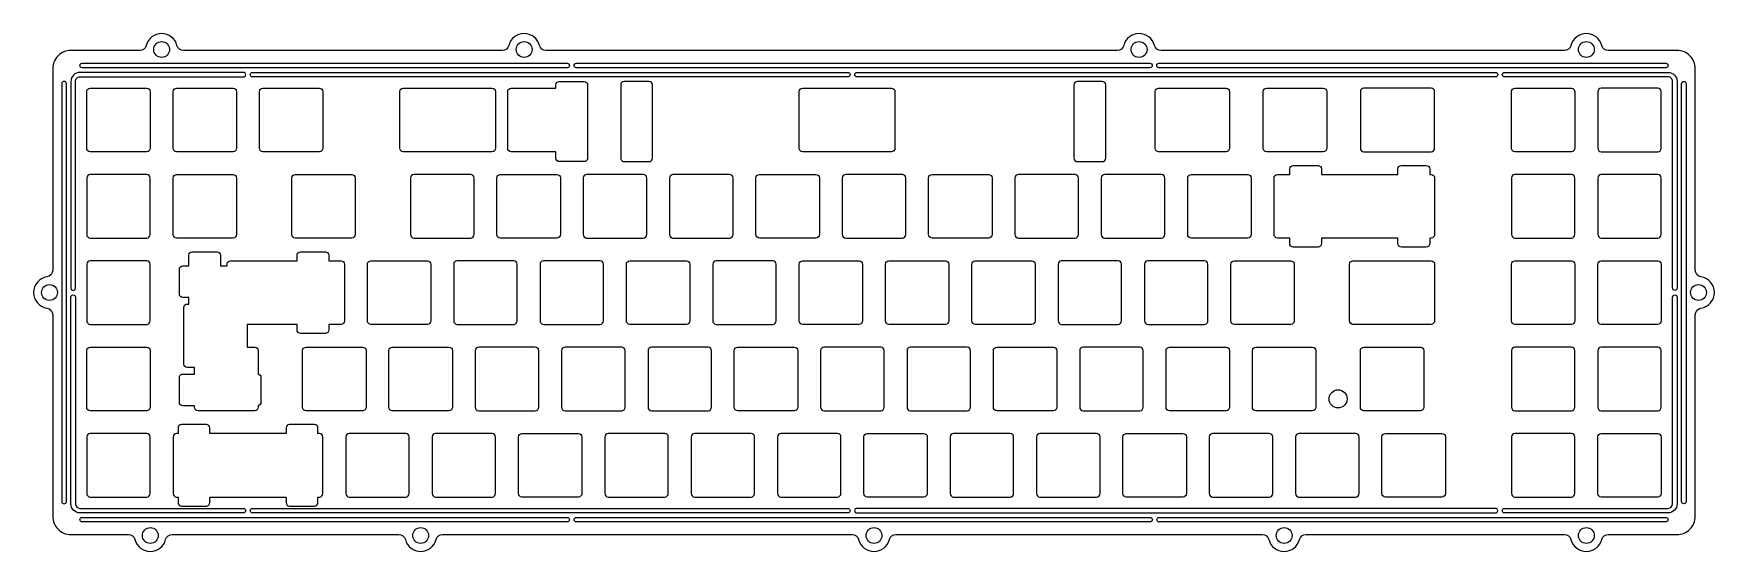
# Model space of a CAD drawing. Header units: millimetres. Extents: x -362 to 9, y -9 to 105.
import ezdxf

# ---------------------------------------------------------------- set-up
doc = ezdxf.new("R2010")
doc.units = ezdxf.units.MM
doc.layers.get('0').update_dxf_attribs({"linetype": 'CONTINUOUS'})

msp = doc.modelspace()

# ---------------------------------------------------------------- linework, layer by layer
for points in [[(-89.11, -6.87, 0.768793), (-82.34, -6.87, -0.339969), (-80.89, -5.76), (-23.89, -5.76, -0.339969), (-22.44, -6.87, 0.768793), (-15.66, -6.87, -0.339969), (-14.21, -5.76), (0.97, -5.76, 0.414214), (4.97, -1.76), (4.97, 42.71, -0.369023), (6.24, 44.19, 0.854397), (6.24, 51.1, -0.369023), (4.97, 52.59), (4.97, 97.05, 0.414214), (0.97, 101.05), (-10.05, 101.05), (-14.21, 101.05, -0.339969), (-15.66, 102.17, 0.768795), (-22.44, 102.17, -0.339969), (-23.89, 101.05), (-112.89, 101.05, -0.339969), (-114.34, 102.17, 0.768794), (-121.11, 102.17, -0.339969), (-122.56, 101.05), (-248.56, 101.05, -0.339969), (-250.01, 102.17, 0.768794), (-256.79, 102.17, -0.339969), (-258.24, 101.05), (-328.54, 101.05, -0.339969), (-329.99, 102.17, 0.768794), (-336.76, 102.17, -0.339969), (-338.21, 101.05), (-342.38, 101.05), (-353.4, 101.05, 0.414214), (-357.4, 97.05), (-357.4, 52.59, -0.369023), (-358.67, 51.1, 0.854397), (-358.67, 44.19, -0.369023), (-357.4, 42.71), (-357.4, -1.76, 0.414214), (-353.4, -5.76), (-340.71, -5.76, -0.339969), (-339.26, -6.87, 0.768793), (-332.49, -6.87, -0.339969), (-331.04, -5.76), (-281.06, -5.76, -0.339969), (-279.61, -6.87, 0.768793), (-272.84, -6.87, -0.339969), (-271.39, -5.76), (-181.05, -5.76, -0.339969), (-179.6, -6.87, 0.768793), (-172.82, -6.87, -0.339969), (-171.37, -5.76), (-90.56, -5.76, -0.339969)], [(-243.89, 97.22), (-350.9, 97.22, -1), (-350.9, 98.22), (-243.89, 98.22, -1)], [(-241.89, 98.22), (-115.34, 98.22, -1), (-115.34, 97.22), (-241.89, 97.22, -1)], [(-1.53, 97.22), (-113.34, 97.22, -1), (-113.34, 98.22), (-1.53, 98.22, -1)], [(-354.4, 93.72, 1), (-355.4, 93.72), (-355.4, 1.52, 1), (-354.4, 1.52)], [(-353.4, 48.62, 1), (-352.4, 48.62), (-352.4, 94.22, -0.414215), (-351.4, 95.23), (-315.33, 95.23, 1), (-315.33, 96.22), (-351.4, 96.22, 0.414215), (-353.4, 94.22)], [(-336.65, 78.72), (-349.15, 78.72, -0.414214), (-349.9, 79.47), (-349.9, 91.97, -0.414214), (-349.15, 92.72), (-336.65, 92.72, -0.414214), (-335.9, 91.97), (-335.9, 79.47, -0.414214)], [(-330.1, 92.72), (-317.6, 92.72, -0.414214), (-316.85, 91.97), (-316.85, 79.47, -0.414214), (-317.6, 78.72), (-330.1, 78.72, -0.414214), (-330.85, 79.47), (-330.85, 91.97, -0.414214)], [(-181.98, 95.23), (-313.33, 95.23, -1), (-313.33, 96.22), (-305.8, 96.22), (-303.8, 96.22), (-296.28, 96.22), (-294.28, 96.22), (-181.98, 96.22, -1)], [(-297.8, 91.97), (-297.8, 79.47, -0.414214), (-298.55, 78.72), (-311.05, 78.72, -0.414214), (-311.8, 79.47), (-311.8, 91.97, -0.414214), (-311.05, 92.72), (-298.55, 92.72, -0.414214)], [(-260.45, 78.72), (-280.09, 78.72, -0.414214), (-280.84, 79.47), (-280.84, 91.97, -0.414214), (-280.09, 92.72), (-260.45, 92.72, -0.414214), (-259.7, 91.97), (-259.7, 79.47, -0.414214)], [(-246.39, 77.27), (-246.39, 78.72), (-256.28, 78.72, -0.414214), (-257.03, 79.47), (-257.03, 91.97, -0.414214), (-256.28, 92.72), (-246.39, 92.72), (-246.39, 93.47, -0.414214), (-245.64, 94.22), (-240.14, 94.22, -0.414214), (-239.39, 93.47), (-239.39, 77.27, -0.414214), (-240.14, 76.53), (-245.64, 76.53, -0.414214)], [(-231.34, 94.22, 0.414214), (-232.09, 93.47), (-232.09, 77.27, 0.414214), (-231.34, 76.53), (-225.84, 76.53, 0.414214), (-225.09, 77.27), (-225.09, 93.47, 0.414214), (-225.84, 94.22)], [(-192.74, 79.47), (-192.74, 91.97, -0.414214), (-191.99, 92.72), (-172.34, 92.72, -0.414214), (-171.59, 91.97), (-171.59, 79.47, -0.414214), (-172.34, 78.72), (-191.99, 78.72, -0.414214)], [(-58.15, 96.22), (-56.15, 96.22), (-39.1, 96.22, -1), (-39.1, 95.23), (-179.98, 95.23, -1), (-179.98, 96.22)], [(-125.84, 76.53, 0.414214), (-125.09, 77.27), (-125.09, 93.47, 0.414214), (-125.84, 94.22), (-131.34, 94.22, 0.414214), (-132.09, 93.47), (-132.09, 77.27, 0.414214), (-131.34, 76.53)], [(-98.53, 78.72), (-113.41, 78.72, -0.414214), (-114.16, 79.47), (-114.16, 91.97, -0.414214), (-113.41, 92.72), (-98.53, 92.72, -0.414214), (-97.78, 91.97), (-97.78, 79.47, -0.414214)], [(-90.34, 79.47), (-90.34, 91.97, -0.414214), (-89.59, 92.72), (-77.09, 92.72, -0.414214), (-76.34, 91.97), (-76.34, 79.47, -0.414214), (-77.09, 78.72), (-89.59, 78.72, -0.414214)], [(-53.28, 78.72, 0.414214), (-52.53, 79.47), (-52.53, 91.97, 0.414214), (-53.28, 92.72), (-68.16, 92.72, 0.414214), (-68.91, 91.97), (-68.91, 79.47, 0.414214), (-68.16, 78.72)], [(-0.03, 48.62), (-0.03, 94.22, 0.414215), (-1.03, 95.23), (-37.1, 95.23, -1), (-37.1, 96.22), (-1.03, 96.22, -0.414214), (0.97, 94.22), (0.97, 48.62, -1)], [(-22.32, 78.72), (-34.83, 78.72, -0.414214), (-35.58, 79.47), (-35.58, 91.97, -0.414214), (-34.83, 92.72), (-22.32, 92.72, -0.414214), (-21.58, 91.97), (-21.58, 79.47, -0.414214)], [(-15.78, 92.72, 0.414214), (-16.53, 91.97), (-16.53, 79.47, 0.414214), (-15.78, 78.72), (-3.28, 78.72, 0.414214), (-2.53, 79.47), (-2.53, 91.97, 0.414214), (-3.28, 92.72)], [(1.97, 1.52), (1.97, 93.72, -1), (2.97, 93.72), (2.97, 1.52, -1)], [(-84.49, 58.43), (-84.49, 59.67), (-87.21, 59.67, -0.414214), (-87.96, 60.43), (-87.96, 72.93, -0.414214), (-87.21, 73.67), (-84.49, 73.67), (-84.49, 74.92, -0.414214), (-83.74, 75.67), (-78.24, 75.67, -0.414214), (-77.49, 74.92), (-77.49, 73.67), (-60.62, 73.67), (-60.62, 74.92, -0.414214), (-59.87, 75.67), (-54.37, 75.67, -0.414214), (-53.62, 74.92), (-53.62, 73.67), (-53.28, 73.67, -0.414214), (-52.53, 72.93), (-52.53, 60.43, -0.414214), (-53.28, 59.67), (-53.62, 59.67), (-53.62, 58.43, -0.414214), (-54.37, 57.67), (-59.87, 57.67, -0.414214), (-60.62, 58.43), (-60.62, 59.67), (-77.49, 59.67), (-77.49, 58.43, -0.414214), (-78.24, 57.67), (-83.74, 57.67, -0.414214)], [(-335.9, 72.93, 0.414214), (-336.65, 73.67), (-349.15, 73.67, 0.414214), (-349.9, 72.93), (-349.9, 60.43, 0.414214), (-349.15, 59.67), (-336.65, 59.67, 0.414214), (-335.9, 60.43)], [(-330.85, 60.43), (-330.85, 72.93, -0.414214), (-330.1, 73.67), (-317.6, 73.67, -0.414214), (-316.85, 72.93), (-316.85, 60.43, -0.414214), (-317.6, 59.67), (-330.1, 59.67, -0.414214)], [(-304.66, 60.43), (-304.66, 72.93, -0.414214), (-303.91, 73.67), (-291.41, 73.67, -0.414214), (-290.66, 72.93), (-290.66, 60.43, -0.414214), (-291.41, 59.67), (-303.91, 59.67, -0.414214)], [(-277.71, 73.67, 0.414214), (-278.46, 72.93), (-278.46, 60.43, 0.414214), (-277.71, 59.67), (-265.21, 59.67, 0.414214), (-264.46, 60.43), (-264.46, 72.93, 0.414214), (-265.21, 73.67)], [(-246.16, 59.67), (-258.66, 59.67, -0.414214), (-259.41, 60.43), (-259.41, 72.93, -0.414214), (-258.66, 73.67), (-246.16, 73.67, -0.414214), (-245.41, 72.93), (-245.41, 60.43, -0.414214)], [(-239.61, 73.67, 0.414214), (-240.36, 72.93), (-240.36, 60.43, 0.414214), (-239.61, 59.67), (-227.11, 59.67, 0.414214), (-226.36, 60.43), (-226.36, 72.93, 0.414214), (-227.11, 73.67)], [(-221.31, 60.43, 0.414214), (-220.56, 59.67), (-208.06, 59.67, 0.414214), (-207.31, 60.43), (-207.31, 72.93, 0.414214), (-208.06, 73.67), (-220.56, 73.67, 0.414214), (-221.31, 72.93)], [(-201.51, 73.67), (-189.01, 73.67, -0.414214), (-188.26, 72.93), (-188.26, 60.43, -0.414214), (-189.01, 59.67), (-201.51, 59.67, -0.414214), (-202.26, 60.43), (-202.26, 72.93, -0.414214)], [(-182.46, 73.67, 0.414214), (-183.21, 72.93), (-183.21, 60.43, 0.414214), (-182.46, 59.67), (-169.96, 59.67, 0.414214), (-169.21, 60.43), (-169.21, 72.93, 0.414214), (-169.96, 73.67)], [(-164.16, 60.43), (-164.16, 72.93, -0.414214), (-163.41, 73.67), (-150.91, 73.67, -0.414214), (-150.16, 72.93), (-150.16, 60.43, -0.414214), (-150.91, 59.67), (-163.41, 59.67, -0.414214)], [(-144.36, 73.67, 0.414214), (-145.11, 72.93), (-145.11, 60.43, 0.414214), (-144.36, 59.67), (-131.86, 59.67, 0.414214), (-131.11, 60.43), (-131.11, 72.93, 0.414214), (-131.86, 73.67)], [(-112.06, 72.93, 0.414214), (-112.81, 73.67), (-125.31, 73.67, 0.414214), (-126.06, 72.93), (-126.06, 60.43, 0.414214), (-125.31, 59.67), (-112.81, 59.67, 0.414214), (-112.06, 60.43)], [(-107.01, 60.43), (-107.01, 72.93, -0.414214), (-106.26, 73.67), (-93.76, 73.67, -0.414214), (-93.01, 72.93), (-93.01, 60.43, -0.414214), (-93.76, 59.67), (-106.26, 59.67, -0.414214)], [(-35.58, 60.43, 0.414214), (-34.83, 59.67), (-22.32, 59.67, 0.414214), (-21.58, 60.43), (-21.58, 72.93, 0.414214), (-22.32, 73.67), (-34.83, 73.67, 0.414214), (-35.58, 72.93)], [(-15.78, 73.67, 0.414214), (-16.53, 72.93), (-16.53, 60.43, 0.414214), (-15.78, 59.67), (-3.28, 59.67, 0.414214), (-2.53, 60.43), (-2.53, 72.93, 0.414214), (-3.28, 73.67)], [(-293.79, 40.62), (-296.51, 40.62), (-296.51, 39.38, -0.414214), (-297.26, 38.63), (-302.76, 38.63, -0.414214), (-303.51, 39.38), (-303.51, 40.62), (-314.47, 40.62), (-314.47, 35.57), (-312.84, 35.57, -0.414214), (-312.09, 34.83), (-312.09, 29.65, -0.363582), (-311.47, 28.91), (-311.47, 23.41, -0.363582), (-312.09, 22.67), (-312.09, 22.32, -0.414214), (-312.84, 21.57), (-325.34, 21.57, -0.414214), (-326.09, 22.32), (-326.09, 22.66), (-328.72, 22.66, -0.414214), (-329.47, 23.41), (-329.47, 28.91, -0.414214), (-328.72, 29.66), (-326.09, 29.66), (-326.09, 31.1), (-327.72, 31.1, -0.414214), (-328.47, 31.85), (-328.47, 44.35, -0.414214), (-327.72, 45.1), (-327.38, 45.1), (-327.38, 46.54), (-328.72, 46.54, -0.414214), (-329.47, 47.29), (-329.47, 52.79, -0.414214), (-328.72, 53.54), (-327.38, 53.54), (-327.38, 55.88, -0.414214), (-326.63, 56.62), (-321.13, 56.62, -0.414214), (-320.38, 55.88), (-320.38, 53.54), (-318.94, 53.54), (-318.94, 53.88, -0.414214), (-318.19, 54.62), (-303.51, 54.62), (-303.51, 55.88, -0.414214), (-302.76, 56.62), (-297.26, 56.62, -0.414214), (-296.51, 55.88), (-296.51, 54.62), (-293.79, 54.62, -0.414214), (-293.04, 53.88), (-293.04, 41.38, -0.414214)], [(-349.15, 54.62, 0.414214), (-349.9, 53.88), (-349.9, 41.38, 0.414214), (-349.15, 40.62), (-336.65, 40.62, 0.414214), (-335.9, 41.38), (-335.9, 53.88, 0.414214), (-336.65, 54.62)], [(-287.24, 54.62), (-274.74, 54.62, -0.414214), (-273.99, 53.88), (-273.99, 41.38, -0.414214), (-274.74, 40.62), (-287.24, 40.62, -0.414214), (-287.99, 41.38), (-287.99, 53.88, -0.414214)], [(-268.94, 41.38, 0.414214), (-268.19, 40.62), (-255.69, 40.62, 0.414214), (-254.94, 41.38), (-254.94, 53.88, 0.414214), (-255.69, 54.62), (-268.19, 54.62, 0.414214), (-268.94, 53.88)], [(-236.64, 40.62, 0.414214), (-235.89, 41.38), (-235.89, 53.88, 0.414214), (-236.64, 54.62), (-249.14, 54.62, 0.414214), (-249.89, 53.88), (-249.89, 41.38, 0.414214), (-249.14, 40.62)], [(-217.59, 40.62), (-230.09, 40.62, -0.414214), (-230.84, 41.38), (-230.84, 53.88, -0.414214), (-230.09, 54.62), (-217.59, 54.62, -0.414214), (-216.84, 53.88), (-216.84, 41.38, -0.414214)], [(-197.79, 53.88, 0.414214), (-198.54, 54.62), (-211.04, 54.62, 0.414214), (-211.79, 53.88), (-211.79, 41.38, 0.414214), (-211.04, 40.62), (-198.54, 40.62, 0.414214), (-197.79, 41.38)], [(-192.74, 41.38), (-192.74, 53.88, -0.414214), (-191.99, 54.62), (-179.49, 54.62, -0.414214), (-178.74, 53.88), (-178.74, 41.38, -0.414214), (-179.49, 40.62), (-191.99, 40.62, -0.414214)], [(-160.44, 40.62), (-172.94, 40.62, -0.414214), (-173.69, 41.38), (-173.69, 53.88, -0.414214), (-172.94, 54.62), (-160.44, 54.62, -0.414214), (-159.69, 53.88), (-159.69, 41.38, -0.414214)], [(-154.64, 41.38), (-154.64, 53.88, -0.414214), (-153.89, 54.62), (-141.39, 54.62, -0.414214), (-140.64, 53.88), (-140.64, 41.38, -0.414214), (-141.39, 40.62), (-153.89, 40.62, -0.414214)], [(-135.59, 41.38, 0.414214), (-134.84, 40.62), (-122.34, 40.62, 0.414214), (-121.59, 41.38), (-121.59, 53.88, 0.414214), (-122.34, 54.62), (-134.84, 54.62, 0.414214), (-135.59, 53.88)], [(-115.79, 54.62, 0.414214), (-116.54, 53.88), (-116.54, 41.38, 0.414214), (-115.79, 40.62), (-103.29, 40.62, 0.414214), (-102.54, 41.38), (-102.54, 53.88, 0.414214), (-103.29, 54.62)], [(-83.49, 53.88), (-83.49, 41.38, -0.414214), (-84.24, 40.62), (-96.74, 40.62, -0.414214), (-97.49, 41.38), (-97.49, 53.88, -0.414214), (-96.74, 54.62), (-84.24, 54.62, -0.414214)], [(-71.29, 41.38), (-71.29, 53.88, -0.414214), (-70.54, 54.62), (-53.28, 54.62, -0.414214), (-52.53, 53.88), (-52.53, 41.38, -0.414214), (-53.28, 40.62), (-70.54, 40.62, -0.414214)], [(-22.32, 40.62), (-34.83, 40.62, -0.414214), (-35.58, 41.38), (-35.58, 53.88, -0.414214), (-34.83, 54.62), (-22.32, 54.62, -0.414214), (-21.58, 53.88), (-21.58, 41.38, -0.414214)], [(-16.53, 41.38), (-16.53, 53.88, -0.414214), (-15.78, 54.62), (-3.28, 54.62, -0.414214), (-2.53, 53.88), (-2.53, 41.38, -0.414214), (-3.28, 40.62), (-15.78, 40.62, -0.414214)], [(-352.4, 46.62), (-352.4, 1.02, 0.414213), (-351.4, 0.02), (-315.33, 0.02, -1), (-315.33, -0.98), (-351.4, -0.98, -0.414213), (-353.4, 1.02), (-353.4, 46.62, -1)], [(-37.1, 0.02), (-1.03, 0.02, 0.414212), (-0.03, 1.02), (-0.03, 46.62, -1), (0.97, 46.62), (0.97, 1.02, -0.414213), (-1.03, -0.98), (-37.1, -0.98, -1)], [(-349.15, 35.57), (-336.65, 35.57, -0.414214), (-335.9, 34.83), (-335.9, 22.32, -0.414214), (-336.65, 21.57), (-349.15, 21.57, -0.414214), (-349.9, 22.32), (-349.9, 34.83, -0.414214)], [(-302.27, 22.32), (-302.27, 34.83, -0.414214), (-301.52, 35.57), (-289.02, 35.57, -0.414214), (-288.27, 34.83), (-288.27, 22.32, -0.414214), (-289.02, 21.57), (-301.52, 21.57, -0.414214)], [(-283.23, 22.32), (-283.23, 34.83, -0.414214), (-282.48, 35.57), (-269.98, 35.57, -0.414214), (-269.23, 34.83), (-269.23, 22.32, -0.414214), (-269.98, 21.57), (-282.48, 21.57, -0.414214)], [(-263.43, 35.57, 0.414214), (-264.18, 34.83), (-264.18, 22.32, 0.414214), (-263.43, 21.57), (-250.93, 21.57, 0.414214), (-250.18, 22.32), (-250.18, 34.83, 0.414214), (-250.93, 35.57)], [(-231.12, 34.83, 0.414214), (-231.88, 35.57), (-244.38, 35.57, 0.414214), (-245.13, 34.83), (-245.13, 22.32, 0.414214), (-244.38, 21.57), (-231.88, 21.57, 0.414214), (-231.12, 22.32)], [(-225.32, 35.57, 0.414214), (-226.07, 34.83), (-226.07, 22.32, 0.414214), (-225.32, 21.57), (-212.82, 21.57, 0.414214), (-212.07, 22.32), (-212.07, 34.83, 0.414214), (-212.82, 35.57)], [(-207.03, 22.32), (-207.03, 34.83, -0.414214), (-206.28, 35.57), (-193.78, 35.57, -0.414214), (-193.03, 34.83), (-193.03, 22.32, -0.414214), (-193.78, 21.57), (-206.28, 21.57, -0.414214)], [(-187.22, 35.57, 0.414214), (-187.98, 34.83), (-187.98, 22.32, 0.414214), (-187.22, 21.57), (-174.72, 21.57, 0.414214), (-173.98, 22.32), (-173.98, 34.83, 0.414214), (-174.72, 35.57)], [(-154.93, 34.83, 0.414214), (-155.68, 35.57), (-168.18, 35.57, 0.414214), (-168.93, 34.83), (-168.93, 22.32, 0.414214), (-168.18, 21.57), (-155.68, 21.57, 0.414214), (-154.93, 22.32)], [(-149.12, 35.57), (-136.62, 35.57, -0.414214), (-135.88, 34.83), (-135.88, 22.32, -0.414214), (-136.62, 21.57), (-149.12, 21.57, -0.414214), (-149.88, 22.32), (-149.88, 34.83, -0.414214)], [(-116.83, 34.83, 0.414214), (-117.58, 35.57), (-130.07, 35.57, 0.414214), (-130.83, 34.83), (-130.83, 22.32, 0.414214), (-130.07, 21.57), (-117.58, 21.57, 0.414214), (-116.83, 22.32)], [(-111.78, 22.32), (-111.78, 34.83, -0.414214), (-111.03, 35.57), (-98.53, 35.57, -0.414214), (-97.78, 34.83), (-97.78, 22.32, -0.414214), (-98.53, 21.57), (-111.03, 21.57, -0.414214)], [(-78.72, 34.83), (-78.72, 22.32, -0.414214), (-79.47, 21.57), (-91.97, 21.57, -0.414214), (-92.73, 22.32), (-92.73, 34.83, -0.414214), (-91.97, 35.57), (-79.47, 35.57, -0.414214)], [(-68.16, 35.57), (-55.66, 35.57, -0.414214), (-54.91, 34.83), (-54.91, 22.32, -0.414214), (-55.66, 21.57), (-68.16, 21.57, -0.414214), (-68.91, 22.32), (-68.91, 34.83, -0.414214)], [(-21.58, 34.83, 0.414214), (-22.32, 35.57), (-34.83, 35.57, 0.414214), (-35.58, 34.83), (-35.58, 22.32, 0.414214), (-34.83, 21.57), (-22.32, 21.57, 0.414214), (-21.58, 22.32)], [(-3.28, 21.57, 0.414214), (-2.53, 22.32), (-2.53, 34.83, 0.414214), (-3.28, 35.57), (-15.78, 35.57, 0.414214), (-16.53, 34.83), (-16.53, 22.32, 0.414214), (-15.78, 21.57)], [(-349.9, 3.28, 0.414214), (-349.15, 2.52), (-336.65, 2.52, 0.414214), (-335.9, 3.28), (-335.9, 15.78, 0.414214), (-336.65, 16.52), (-349.15, 16.52, 0.414214), (-349.9, 15.78)], [(-305.89, 1.28, 0.414214), (-305.14, 0.53), (-299.64, 0.53, 0.414214), (-298.89, 1.28), (-298.89, 2.52), (-298.55, 2.52, 0.414214), (-297.8, 3.28), (-297.8, 15.78, 0.414214), (-298.55, 16.52), (-298.89, 16.52), (-298.89, 17.77, 0.414214), (-299.64, 18.52), (-305.14, 18.52, 0.414214), (-305.89, 17.77), (-305.89, 16.52), (-322.76, 16.52), (-322.76, 17.77, 0.414214), (-323.51, 18.52), (-329.01, 18.52, 0.414214), (-329.76, 17.77), (-329.76, 16.52), (-330.1, 16.52, 0.414214), (-330.85, 15.78), (-330.85, 3.28, 0.414214), (-330.1, 2.52), (-329.76, 2.52), (-329.76, 1.28, 0.414214), (-329.01, 0.53), (-323.51, 0.53, 0.414214), (-322.76, 1.28), (-322.76, 2.52), (-305.89, 2.52)], [(-292.75, 3.28, 0.414214), (-292, 2.52), (-279.5, 2.52, 0.414214), (-278.75, 3.28), (-278.75, 15.78, 0.414214), (-279.5, 16.52), (-292, 16.52, 0.414214), (-292.75, 15.78)], [(-272.95, 16.52, 0.414214), (-273.7, 15.78), (-273.7, 3.28, 0.414214), (-272.95, 2.52), (-260.45, 2.52, 0.414214), (-259.7, 3.28), (-259.7, 15.78, 0.414214), (-260.45, 16.52)], [(-240.65, 15.78), (-240.65, 3.28, -0.414214), (-241.4, 2.52), (-253.9, 2.52, -0.414214), (-254.65, 3.28), (-254.65, 15.78, -0.414214), (-253.9, 16.52), (-241.4, 16.52, -0.414214)], [(-234.85, 16.52, 0.414214), (-235.6, 15.78), (-235.6, 3.28, 0.414214), (-234.85, 2.52), (-222.35, 2.52, 0.414214), (-221.6, 3.28), (-221.6, 15.78, 0.414214), (-222.35, 16.52)], [(-216.55, 3.28, 0.414214), (-215.8, 2.52), (-203.3, 2.52, 0.414214), (-202.55, 3.28), (-202.55, 15.78, 0.414214), (-203.3, 16.52), (-215.8, 16.52, 0.414214), (-216.55, 15.78)], [(-184.25, 2.52, 0.414214), (-183.5, 3.28), (-183.5, 15.78, 0.414214), (-184.25, 16.52), (-196.75, 16.52, 0.414214), (-197.5, 15.78), (-197.5, 3.28, 0.414214), (-196.75, 2.52)], [(-177.7, 16.52), (-165.2, 16.52, -0.414214), (-164.45, 15.78), (-164.45, 3.28, -0.414214), (-165.2, 2.52), (-177.7, 2.52, -0.414214), (-178.45, 3.28), (-178.45, 15.78, -0.414214)], [(-145.4, 15.78, 0.414214), (-146.15, 16.52), (-158.65, 16.52, 0.414214), (-159.4, 15.78), (-159.4, 3.28, 0.414214), (-158.65, 2.52), (-146.15, 2.52, 0.414214), (-145.4, 3.28)], [(-126.35, 15.78, 0.414214), (-127.1, 16.52), (-139.6, 16.52, 0.414214), (-140.35, 15.78), (-140.35, 3.28, 0.414214), (-139.6, 2.52), (-127.1, 2.52, 0.414214), (-126.35, 3.28)], [(-120.55, 16.52), (-108.05, 16.52, -0.414214), (-107.3, 15.78), (-107.3, 3.28, -0.414214), (-108.05, 2.52), (-120.55, 2.52, -0.414214), (-121.3, 3.28), (-121.3, 15.78, -0.414214)], [(-102.25, 3.28, 0.414214), (-101.5, 2.52), (-89, 2.52, 0.414214), (-88.25, 3.28), (-88.25, 15.78, 0.414214), (-89, 16.52), (-101.5, 16.52, 0.414214), (-102.25, 15.78)], [(-82.45, 16.52, 0.414214), (-83.2, 15.78), (-83.2, 3.28, 0.414214), (-82.45, 2.52), (-69.95, 2.52, 0.414214), (-69.2, 3.28), (-69.2, 15.78, 0.414214), (-69.95, 16.52)], [(-50.9, 2.52), (-63.4, 2.52, -0.414214), (-64.15, 3.28), (-64.15, 15.78, -0.414214), (-63.4, 16.52), (-50.9, 16.52, -0.414214), (-50.15, 15.78), (-50.15, 3.28, -0.414214)], [(-35.58, 3.28, 0.414214), (-34.83, 2.52), (-22.32, 2.52, 0.414214), (-21.58, 3.28), (-21.58, 15.78, 0.414214), (-22.32, 16.52), (-34.83, 16.52, 0.414214), (-35.58, 15.78)], [(-3.28, 2.52), (-15.78, 2.52, -0.414214), (-16.53, 3.28), (-16.53, 15.78, -0.414214), (-15.78, 16.52), (-3.28, 16.52, -0.414214), (-2.53, 15.78), (-2.53, 3.28, -0.414214)], [(-181.98, -0.98), (-294.28, -0.98), (-296.28, -0.98), (-303.8, -0.98), (-313.33, -0.98, -1), (-313.33, 0.02), (-181.98, 0.02, -1)], [(-179.98, 0.02, 1), (-179.98, -0.98), (-58.15, -0.98), (-56.15, -0.98), (-39.1, -0.98, 1), (-39.1, 0.02)], [(-243.89, -2.98), (-305.8, -2.98), (-350.9, -2.98, -1), (-350.9, -1.98), (-305.8, -1.98), (-243.89, -1.98, -1)], [(-115.3, -2.98), (-241.89, -2.98, -1), (-241.89, -1.98), (-115.3, -1.98, -1)], [(-56.15, -2.98), (-113.3, -2.98, -1), (-113.3, -1.98), (-56.15, -1.98), (-1.53, -1.98, -1), (-1.53, -2.98)]]:
    msp.add_lwpolyline(points, format="xyb", close=True)
for centre, radius in [((-333.38, 101.27), 1.75), ((-253.4, 101.27), 1.75), ((-117.73, 101.27), 1.75), ((-19.05, 101.27), 1.75), ((-358.12, 47.65), 1.75), ((5.69, 47.65), 1.75), ((-73.82, 24.18), 2), ((-335.88, -5.98), 1.75), ((-276.23, -5.97), 1.75), ((-176.21, -5.98), 1.75), ((-85.72, -5.97), 1.75), ((-19.05, -5.97), 1.75)]:
    msp.add_circle(centre, radius)

doc.saveas('drawing.dxf')
